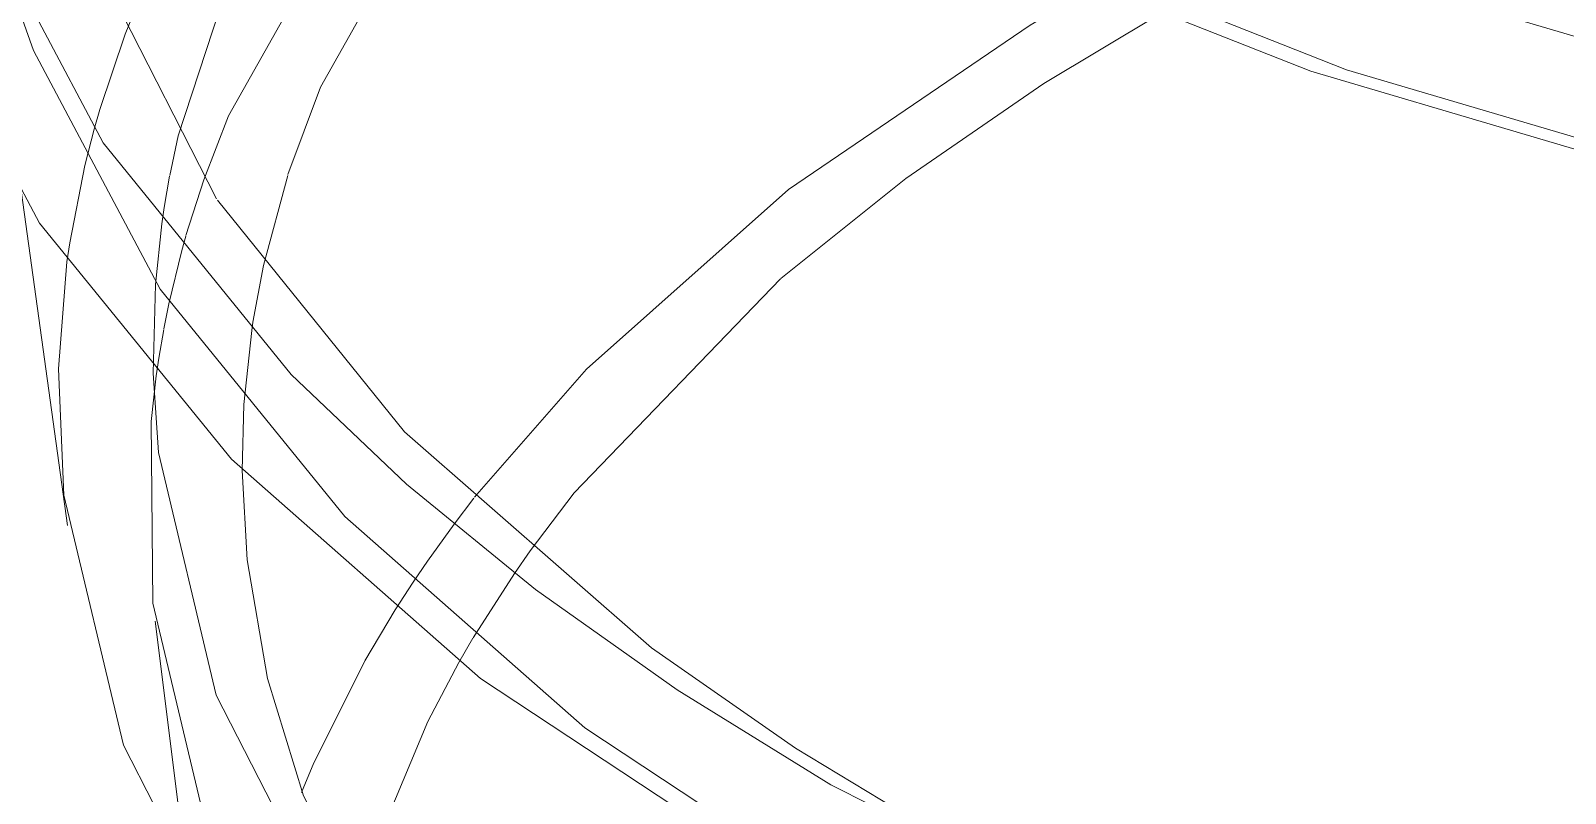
# Model space of a CAD drawing. Header units: metres. Extents: x -0.9 to 62, y -37.3 to 60.
# Drawn here: x 34.1024 to 34.3943, y 42.696 to 42.8411 of the extents above; entities that cross this region are included whole.
import ezdxf

# ---------------------------------------------------------------- set-up
doc = ezdxf.new("R2010")
doc.units = ezdxf.units.M
doc.layers.add('P-SANR-FIXT', color=7, linetype='Continuous', lineweight=5)

# ---------------------------------------------------------------- blocks, each defined once
blk = doc.blocks.new('Caixa d_água de polietileno 1000 a 5000 Litros - Fortlev - 1000 L-3723394-3D_DT_05')
at = {"layer": 'P-SANR-FIXT', "color": 157, "true_color": 0x4e6280}
for p, q in [((11.10424, 42.85577), (11.12809, 42.8091)), ((11.10304, 42.81543), (11.10479, 42.8223)), ((11.13701, 42.79641), (11.1416, 42.8135)), ((11.25914, 42.81296), (11.2354, 42.79391)), ((11.12828, 42.80882), (11.16385, 42.76477)), ((11.11768, 42.80432), (11.11646, 42.79275)), ((11.09801, 42.77672), (11.09963, 42.79712)), ((11.13328, 42.76995), (11.13476, 42.78403)), ((11.099, 42.75273), (11.09801, 42.77672)), ((11.14228, 42.77568), (11.16421, 42.75478)), ((11.11564, 42.76672), (11.11598, 42.73215)), ((11.13391, 42.74038), (11.13293, 42.75738)), ((11.16421, 42.75478), (11.18871, 42.73474)), ((11.18471, 42.73783), (11.17689, 42.72559)), ((11.18871, 42.73474), (11.21565, 42.71566)), ((11.11637, 42.72877), (11.12273, 42.67826)), ((11.21565, 42.71566), (11.24491, 42.69764)), ((11.23816, 42.7046), (11.26784, 42.6867)), ((11.24491, 42.69764), (11.30729, 42.66617))]:
    blk.add_line(p, q, dxfattribs=at)
at = {"layer": 'P-SANR-FIXT', "color": 167, "true_color": 0x284b80}
for p, q in [((11.10587, 42.82605), (11.1107, 42.8404)), ((11.12565, 42.8127), (11.12225, 42.80207)), ((11.12222, 42.80196), (11.12146, 42.79924)), ((11.11901, 42.78913), (11.11805, 42.78434)), ((11.17699, 42.75212), (11.17326, 42.74722)), ((11.16547, 42.73614), (11.16207, 42.73089))]:
    blk.add_line(p, q, dxfattribs=at)
at = {"layer": 'P-SANR-FIXT', "color": 167, "true_color": 0x355380}
for p, q in [((11.10479, 42.8223), (11.10587, 42.82605)), ((11.12078, 42.82107), (11.11918, 42.81349)), ((11.12146, 42.79924), (11.11901, 42.78913)), ((11.11646, 42.79275), (11.11604, 42.77589)), ((11.11661, 42.77544), (11.11564, 42.76672)), ((11.13293, 42.75738), (11.13328, 42.76995)), ((11.18772, 42.74213), (11.18471, 42.73783)), ((11.13779, 42.71785), (11.13391, 42.74038)), ((11.16207, 42.73089), (11.15629, 42.72117)), ((11.17682, 42.72548), (11.17418, 42.72091))]:
    blk.add_line(p, q, dxfattribs=at)
at = {"layer": 'P-SANR-FIXT', "color": 8, "true_color": 0x808080}
blk.add_line((11.09096, 42.8102), (11.09971, 42.74697), dxfattribs=at)
at = {"layer": 'P-SANR-FIXT', "color": 157, "true_color": 0x4e6280}
for points in [[(11.07406, 42.99161, 0), (11.06846, 42.96179, 0), (11.06922, 42.91363, 0), (11.08197, 42.86596, 0), (11.10648, 42.8197, 0), (11.14228, 42.77568, 0)], [(11.12639, 42.97093, 0), (11.14681, 42.95429, 0), (11.20414, 42.91578, 0), (11.27018, 42.88169, 0), (11.34379, 42.85259, 0), (11.42371, 42.82901, 0), (11.50859, 42.81132, 0), (11.59696, 42.79984, 0), (11.68732, 42.79477, 0), (11.77812, 42.79618, 0), (11.8678, 42.80407, 0), (11.95483, 42.81828, 0), (12.01302, 42.83178, 0)], [(11.16843, 42.91358, 0), (11.15642, 42.8979, 0), (11.13136, 42.8534, 0), (11.12078, 42.82107, 0)], [(11.14166, 42.81368, 0), (11.14785, 42.83031, 0), (11.1722, 42.87354, 0), (11.19231, 42.8986, 0)], [(11.26923, 42.86277, 0), (11.343, 42.83362, 0), (11.4231, 42.80998, 0), (11.50815, 42.79225, 0)], [(11.08798, 42.85222, 0), (11.09327, 42.83732, 0), (11.11733, 42.79188, 0), (11.15249, 42.74865, 0)], [(11.3072, 42.84406, 0), (11.28541, 42.83099, 0), (11.25914, 42.81296, 0)], [(11.23532, 42.79384, 0), (11.19606, 42.75317, 0), (11.18772, 42.74213, 0)], [(11.11604, 42.77589, 0), (11.11701, 42.76085, 0), (11.12802, 42.71469, 0), (11.15095, 42.66985, 0), (11.18531, 42.62725, 0)], [(11.16385, 42.76477, 0), (11.21079, 42.72367, 0), (11.23816, 42.7046, 0)], [(11.15249, 42.74865, 0), (11.19809, 42.70845, 0), (11.25328, 42.67201, 0), (11.26714, 42.66428, 0)], [(11.11598, 42.73215, 0), (11.12701, 42.68591, 0), (11.14997, 42.64099, 0), (11.16929, 42.61505, 0)], [(11.17418, 42.72091, 0), (11.16826, 42.70969, 0), (11.1589, 42.68721, 0)], [(11.18222, 42.63093, 0), (11.16688, 42.65195, 0), (11.14461, 42.69552, 0), (11.13779, 42.71785, 0)]]:
    blk.add_polyline3d(points, dxfattribs=at)
at = {"layer": 'P-SANR-FIXT', "color": 8, "true_color": 0x808080}
for points in [[(12.04588, 42.81948, 0), (12.04443, 42.81906, 0), (11.95983, 42.79834, 0), (11.871, 42.78383, 0), (11.77946, 42.77578, 0), (11.68679, 42.77434, 0), (11.59456, 42.77952, 0), (11.50437, 42.79123, 0), (11.41774, 42.80928, 0), (11.33616, 42.83336, 0), (11.26102, 42.86305, 0), (11.19363, 42.89785, 0), (11.13511, 42.93716, 0), (11.08905, 42.97769, 0)], [(11.13091, 42.75956, 0), (11.0944, 42.80446, 0), (11.06941, 42.85165, 0), (11.0564, 42.90026, 0)], [(12.14685, 42.65715, 0), (12.13291, 42.65065, 0), (12.05993, 42.62198, 0), (11.98049, 42.599, 0), (11.89606, 42.58215, 0), (11.80823, 42.57174, 0), (11.71862, 42.56797, 0), (11.62891, 42.5709, 0), (11.54076, 42.58048, 0), (11.45582, 42.59653, 0), (11.37566, 42.61876, 0), (11.3018, 42.64675, 0), (11.23559, 42.67997, 0), (11.17827, 42.71781, 0), (11.13091, 42.75956, 0)], [(11.16936, 42.61508, 0), (11.13396, 42.65897, 0), (11.11035, 42.70517, 0), (11.099, 42.75273, 0)]]:
    blk.add_polyline3d(points, dxfattribs=at)
at = {"layer": 'P-SANR-FIXT', "color": 167, "true_color": 0x355380}
for points in [[(11.1107, 42.8404, 0), (11.11378, 42.84807, 0), (11.1396, 42.89391, 0)], [(11.15546, 42.86944, 0), (11.13035, 42.82486, 0), (11.12565, 42.8127, 0)], [(11.29447, 42.84893, 0), (11.2828, 42.84214, 0), (11.23684, 42.81087, 0), (11.19843, 42.7767, 0), (11.17714, 42.75232, 0)], [(11.09963, 42.79712, 0), (11.10015, 42.80069, 0), (11.10304, 42.81543, 0)], [(11.11915, 42.81336, 0), (11.11813, 42.80741, 0), (11.11768, 42.80432, 0)], [(11.13476, 42.78403, 0), (11.13499, 42.78562, 0), (11.13701, 42.79641, 0)], [(11.17326, 42.74722, 0), (11.16819, 42.74015, 0), (11.16547, 42.73614, 0)], [(11.15628, 42.72115, 0), (11.14659, 42.70182, 0), (11.1442, 42.69613, 0)]]:
    blk.add_polyline3d(points, dxfattribs=at)
at = {"layer": 'P-SANR-FIXT', "color": 167, "true_color": 0x284b80}
blk.add_polyline3d([(11.11802, 42.78421, 0), (11.1171, 42.77879, 0), (11.11661, 42.77544, 0)], dxfattribs=at)

msp = doc.modelspace()

# ---------------------------------------------------------------- block references
at = {"layer": 'P-SANR-FIXT', "color": 157, "true_color": 0x4e6280}
msp.add_blockref('Caixa d_água de polietileno 1000 a 5000 Litros - Fortlev - 1000 L-3723394-3D_DT_05', (23.00968, 0), dxfattribs=at)

doc.saveas('drawing.dxf')
